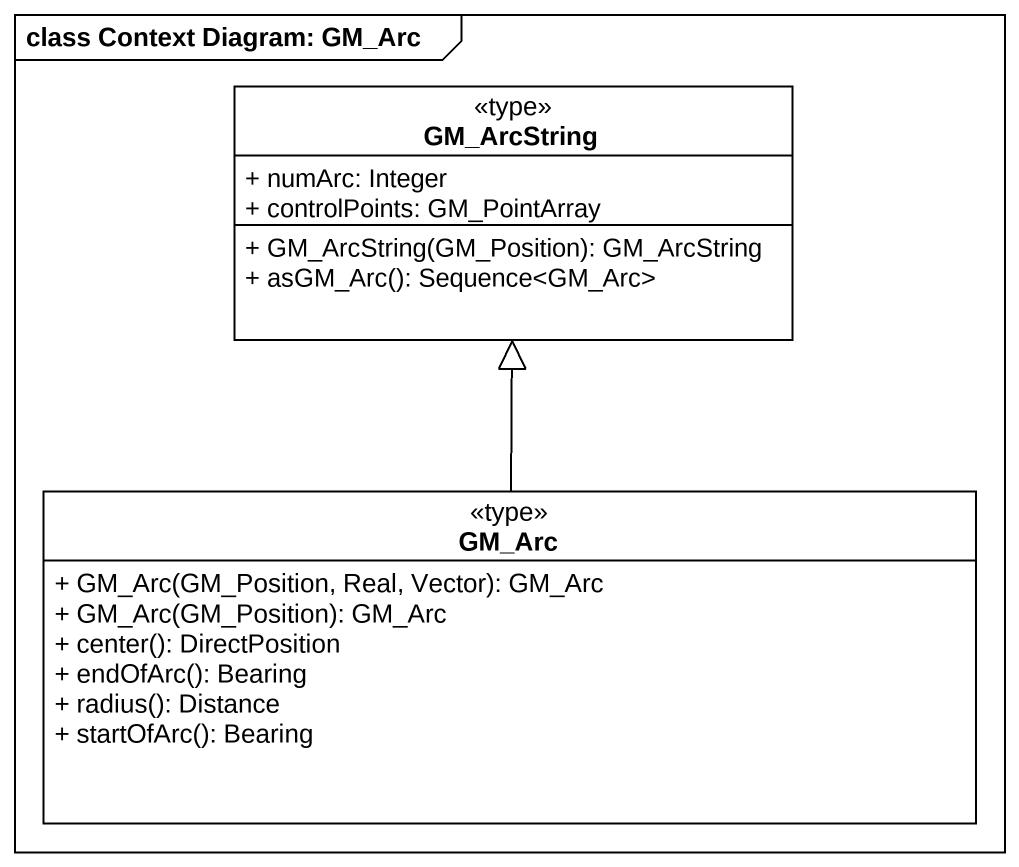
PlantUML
@startuml
mainframe class Context Diagram: GM_Arc
hide circle
hide empty members
skinparam classAttributeIconSize 0
class GM_ArcString <<type>> {
  + numArc: Integer
  + controlPoints: GM_PointArray
  + GM_ArcString(GM_Position): GM_ArcString
  + asGM_Arc(): Sequence<GM_Arc>
}
class GM_Arc <<type>> {
  + GM_Arc(GM_Position, Real, Vector): GM_Arc
  + GM_Arc(GM_Position): GM_Arc
  + center(): DirectPosition
  + endOfArc(): Bearing
  + radius(): Distance
  + startOfArc(): Bearing
}
GM_Arc -up-|> GM_ArcString
@enduml
